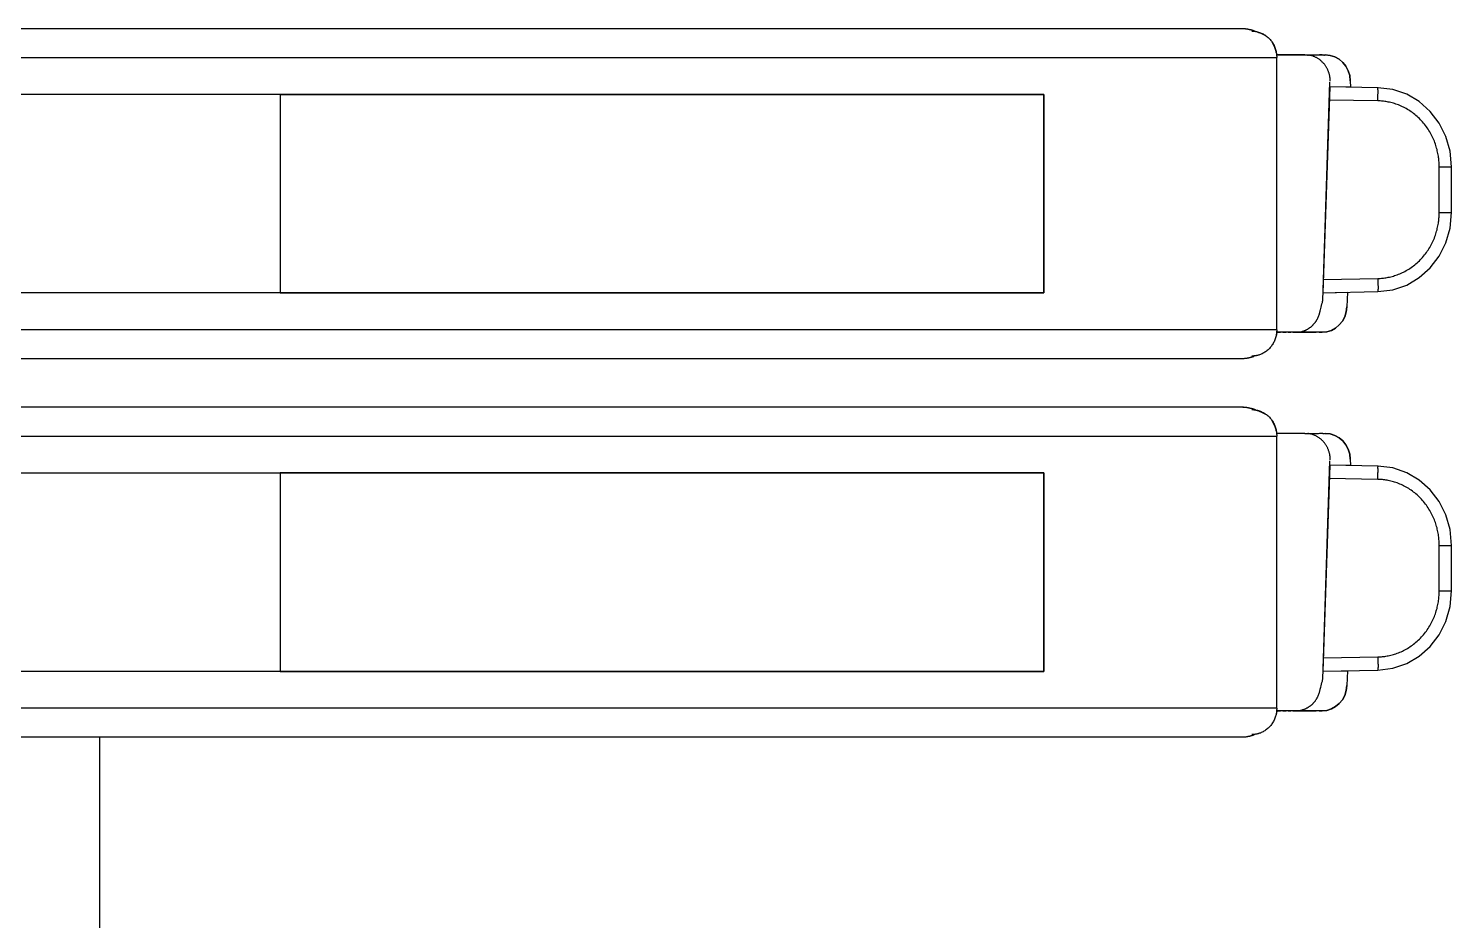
# Model space of a CAD drawing. Header units: metres. Extents: x 0 to 3575, y 0 to 842.
# Drawn here: x 273.27 to 306.3, y 322.29 to 342.99 of the extents above; entities that cross this region are included whole.
import ezdxf

# ---------------------------------------------------------------- set-up
doc = ezdxf.new("R2010")
doc.units = ezdxf.units.M
doc.layers.add('SCHEMATICS', color=7, linetype='Continuous')

msp = doc.modelspace()

# ---------------------------------------------------------------- linework, layer by layer
at = {"layer": 'SCHEMATICS', "color": 7}
for p, q in [((245.115, 342.994), (301.421, 342.994)), ((245.115, 342.994), (301.421, 342.994)), ((301.421, 342.994), (301.422, 342.994)), ((268.459, 342.32), (302.241, 342.32)), ((302.236, 342.386), (303.368, 342.382)), ((302.894, 342.382), (302.236, 342.382)), ((302.241, 336.004), (302.241, 342.32)), ((302.903, 342.382), (303.153, 342.382)), ((303.309, 336.679), (303.474, 341.747)), ((303.47, 341.642), (303.314, 336.863)), ((303.47, 341.642), (303.314, 336.863)), ((304.59, 341.62), (303.47, 341.642)), ((303.95, 341.632), (303.47, 341.642)), ((304.59, 341.62), (303.47, 341.642)), ((303.947, 341.779), (303.95, 341.632)), ((303.947, 341.779), (303.95, 341.632)), ((249.825, 341.466), (279.111, 341.466)), ((279.111, 341.465), (296.837, 341.465)), ((296.837, 341.465), (296.837, 336.859)), ((304.59, 341.314), (303.46, 341.334)), ((306.012, 339.782), (306.298, 339.782)), ((306.012, 338.727), (306.012, 339.782)), ((306.298, 338.727), (306.298, 339.782)), ((306.298, 338.727), (306.298, 339.782)), ((306.012, 338.727), (306.298, 338.727)), ((303.324, 337.17), (304.59, 337.194)), ((279.111, 336.859), (249.825, 336.859)), ((296.837, 336.859), (279.111, 336.859)), ((303.314, 336.863), (304.59, 336.888)), ((303.314, 336.863), (304.59, 336.888)), ((303.314, 336.863), (303.88, 336.873)), ((303.88, 336.873), (303.869, 336.536)), ((303.88, 336.873), (303.869, 336.536)), ((302.241, 336.004), (268.459, 336.004)), ((303.225, 335.943), (302.241, 335.946)), ((302.252, 335.943), (302.331, 335.943)), ((302.382, 335.943), (302.457, 335.943)), ((302.504, 335.943), (302.572, 335.943)), ((302.617, 335.943), (303.144, 335.943)), ((303.292, 335.943), (303.225, 335.943)), ((303.225, 335.943), (303.292, 335.943)), ((301.421, 335.329), (245.115, 335.329)), ((301.421, 335.329), (245.115, 335.329)), ((245.115, 334.212), (301.421, 334.212)), ((245.115, 334.212), (301.421, 334.212)), ((301.421, 334.212), (301.422, 334.212)), ((302.236, 333.603), (303.368, 333.599)), ((268.459, 333.537), (302.241, 333.537)), ((302.894, 333.599), (302.236, 333.599)), ((302.241, 327.22), (302.241, 333.537)), ((302.903, 333.599), (303.153, 333.599)), ((303.309, 327.895), (303.474, 332.963)), ((303.947, 332.996), (303.95, 332.849)), ((303.947, 332.996), (303.95, 332.849)), ((249.825, 332.682), (279.111, 332.682)), ((279.111, 332.681), (296.837, 332.681)), ((296.837, 332.681), (296.837, 328.075)), ((303.47, 332.858), (303.314, 328.08)), ((303.47, 332.858), (303.314, 328.08)), ((304.59, 332.837), (303.47, 332.858)), ((303.95, 332.849), (303.47, 332.858)), ((304.59, 332.837), (303.47, 332.858)), ((304.59, 332.531), (303.46, 332.551)), ((306.012, 330.998), (306.298, 330.998)), ((306.012, 329.943), (306.012, 330.998)), ((306.298, 329.943), (306.298, 330.998)), ((306.298, 329.943), (306.298, 330.998)), ((306.012, 329.943), (306.298, 329.943)), ((303.324, 328.387), (304.59, 328.41)), ((279.111, 328.075), (249.825, 328.075)), ((296.837, 328.075), (279.111, 328.075)), ((303.314, 328.08), (304.59, 328.104)), ((303.314, 328.08), (304.59, 328.104)), ((303.314, 328.08), (303.88, 328.09)), ((303.88, 328.09), (303.869, 327.751)), ((303.88, 328.09), (303.869, 327.751)), ((302.241, 327.22), (268.459, 327.22)), ((303.225, 327.159), (302.241, 327.161)), ((302.252, 327.159), (302.331, 327.159)), ((302.382, 327.159), (302.457, 327.159)), ((302.504, 327.159), (302.572, 327.159)), ((302.617, 327.159), (303.144, 327.159)), ((303.292, 327.159), (303.225, 327.159)), ((303.225, 327.159), (303.292, 327.159)), ((301.421, 326.546), (245.115, 326.546)), ((301.421, 326.546), (245.115, 326.546)), ((274.923, 318.645), (274.923, 326.547))]:
    msp.add_line(p, q, dxfattribs=at)
for points in [[(301.421, 342.994), (301.43, 342.994), (301.438, 342.994), (301.447, 342.994), (301.455, 342.993), (301.463, 342.993), (301.472, 342.992), (301.48, 342.992), (301.488, 342.991)], [(301.422, 342.994), (301.422, 342.994), (301.422, 342.994), (301.422, 342.994), (301.422, 342.994), (301.422, 342.994), (301.422, 342.994), (301.422, 342.994), (301.422, 342.994)], [(301.422, 342.994), (301.468, 342.993), (301.512, 342.99), (301.555, 342.985), (301.597, 342.977), (301.639, 342.967), (301.68, 342.955), (301.722, 342.94), (301.764, 342.923)], [(301.488, 342.991), (301.497, 342.991), (301.505, 342.99), (301.513, 342.989), (301.522, 342.988), (301.53, 342.988), (301.538, 342.987), (301.547, 342.986), (301.555, 342.985)], [(301.555, 342.985), (301.563, 342.984), (301.571, 342.982), (301.58, 342.98), (301.588, 342.978), (301.596, 342.976), (301.604, 342.974), (301.612, 342.972), (301.619, 342.969)], [(301.619, 342.969), (301.628, 342.968), (301.636, 342.966), (301.645, 342.964), (301.653, 342.962), (301.661, 342.959), (301.669, 342.957), (301.676, 342.954), (301.684, 342.952)], [(301.661, 342.934), (301.684, 342.933), (301.706, 342.932), (301.729, 342.929), (301.751, 342.926), (301.773, 342.921), (301.795, 342.916), (301.817, 342.91), (301.839, 342.904)], [(301.684, 342.952), (301.693, 342.949), (301.701, 342.946), (301.71, 342.943), (301.718, 342.94), (301.726, 342.937), (301.734, 342.933), (301.742, 342.93), (301.75, 342.927)], [(301.764, 342.923), (301.789, 342.914), (301.819, 342.903), (301.852, 342.891), (301.886, 342.877), (301.92, 342.862), (301.952, 342.847), (301.981, 342.832), (302.003, 342.818)], [(301.839, 342.904), (301.861, 342.896), (301.882, 342.887), (301.903, 342.878), (301.924, 342.867), (301.944, 342.856), (301.964, 342.844), (301.984, 342.831), (302.003, 342.818)], [(302.003, 342.818), (302.021, 342.803), (302.039, 342.787), (302.056, 342.771), (302.072, 342.754), (302.088, 342.737), (302.103, 342.718), (302.117, 342.7), (302.131, 342.681)], [(302.003, 342.818), (302.021, 342.803), (302.039, 342.787), (302.056, 342.771), (302.072, 342.754), (302.088, 342.737), (302.103, 342.718), (302.117, 342.7), (302.131, 342.681)], [(302.131, 342.681), (302.146, 342.655), (302.162, 342.621), (302.179, 342.581), (302.196, 342.538), (302.211, 342.494), (302.223, 342.452), (302.232, 342.415), (302.236, 342.386)], [(302.131, 342.681), (302.144, 342.661), (302.156, 342.64), (302.168, 342.619), (302.179, 342.598), (302.188, 342.576), (302.197, 342.554), (302.206, 342.531), (302.213, 342.509)], [(302.213, 342.509), (302.22, 342.486), (302.226, 342.463), (302.23, 342.439), (302.234, 342.416), (302.237, 342.392), (302.239, 342.368), (302.241, 342.344), (302.241, 342.32)], [(302.894, 342.382), (302.904, 342.382), (302.915, 342.381), (302.925, 342.381), (302.936, 342.38), (302.946, 342.379), (302.957, 342.378), (302.967, 342.377), (302.978, 342.375)], [(303.016, 342.37), (303.009, 342.371), (303.002, 342.373), (302.994, 342.374), (302.987, 342.375), (302.98, 342.376), (302.973, 342.377), (302.967, 342.378), (302.96, 342.379)], [(303.123, 342.336), (303.11, 342.341), (303.097, 342.346), (303.083, 342.351), (303.07, 342.356), (303.056, 342.36), (303.043, 342.364), (303.029, 342.367), (303.016, 342.37)], [(303.223, 342.281), (303.21, 342.289), (303.198, 342.296), (303.186, 342.303), (303.173, 342.31), (303.161, 342.317), (303.148, 342.323), (303.136, 342.33), (303.123, 342.336)], [(303.153, 342.382), (303.16, 342.382), (303.167, 342.382), (303.174, 342.381), (303.181, 342.381), (303.188, 342.381), (303.195, 342.38), (303.203, 342.379), (303.21, 342.379)], [(303.31, 342.206), (303.299, 342.216), (303.289, 342.226), (303.278, 342.236), (303.267, 342.246), (303.256, 342.255), (303.245, 342.264), (303.234, 342.272), (303.223, 342.281)], [(303.292, 342.379), (303.284, 342.379), (303.277, 342.38), (303.27, 342.381), (303.263, 342.381), (303.256, 342.381), (303.249, 342.382), (303.242, 342.382), (303.235, 342.382)], [(303.348, 342.37), (303.34, 342.371), (303.333, 342.373), (303.326, 342.374), (303.319, 342.375), (303.312, 342.376), (303.305, 342.377), (303.298, 342.378), (303.292, 342.379)], [(303.381, 342.115), (303.373, 342.127), (303.364, 342.139), (303.356, 342.151), (303.347, 342.163), (303.338, 342.174), (303.329, 342.185), (303.32, 342.196), (303.31, 342.206)], [(303.368, 342.382), (303.484, 342.37), (303.591, 342.335), (303.689, 342.28), (303.774, 342.206), (303.845, 342.117), (303.899, 342.015), (303.934, 341.901), (303.947, 341.779)], [(303.947, 341.779), (303.934, 341.901), (303.899, 342.015), (303.845, 342.117), (303.774, 342.206), (303.689, 342.28), (303.591, 342.335), (303.484, 342.37), (303.368, 342.382)], [(303.436, 342.011), (303.43, 342.024), (303.424, 342.038), (303.417, 342.051), (303.41, 342.064), (303.403, 342.077), (303.396, 342.089), (303.388, 342.102), (303.381, 342.115)], [(303.47, 341.897), (303.466, 341.911), (303.463, 341.926), (303.459, 341.94), (303.455, 341.954), (303.45, 341.969), (303.446, 341.983), (303.441, 341.997), (303.436, 342.011)], [(303.479, 341.835), (303.479, 341.843), (303.478, 341.851), (303.477, 341.858), (303.476, 341.866), (303.474, 341.874), (303.473, 341.881), (303.471, 341.889), (303.47, 341.897)], [(303.484, 341.768), (303.483, 341.776), (303.483, 341.785), (303.483, 341.793), (303.482, 341.801), (303.482, 341.81), (303.481, 341.818), (303.48, 341.826), (303.479, 341.835)], [(304.592, 341.562), (304.591, 341.567), (304.59, 341.572), (304.589, 341.577), (304.589, 341.581), (304.589, 341.586), (304.589, 341.592), (304.589, 341.598), (304.591, 341.605)], [(306.298, 339.782), (306.264, 340.148), (306.165, 340.49), (306.008, 340.8), (305.799, 341.071), (305.547, 341.296), (305.257, 341.467), (304.935, 341.578), (304.59, 341.62)], [(306.298, 339.782), (306.264, 340.148), (306.165, 340.49), (306.008, 340.8), (305.799, 341.071), (305.547, 341.296), (305.257, 341.467), (304.935, 341.578), (304.59, 341.62)], [(304.591, 341.605), (304.591, 341.608), (304.592, 341.611), (304.592, 341.613), (304.592, 341.616), (304.592, 341.618), (304.592, 341.619), (304.591, 341.62), (304.59, 341.62)], [(304.592, 341.494), (304.592, 341.503), (304.593, 341.512), (304.593, 341.521), (304.593, 341.53), (304.593, 341.538), (304.593, 341.546), (304.593, 341.555), (304.592, 341.562)], [(279.111, 336.859), (296.837, 336.859), (296.837, 341.465), (279.111, 341.465), (279.111, 336.859)], [(304.59, 341.314), (304.59, 341.326), (304.59, 341.338), (304.59, 341.35), (304.59, 341.362), (304.591, 341.374), (304.591, 341.386), (304.591, 341.398), (304.591, 341.41)], [(304.801, 341.293), (304.775, 341.298), (304.748, 341.302), (304.722, 341.305), (304.695, 341.308), (304.669, 341.311), (304.643, 341.312), (304.616, 341.314), (304.59, 341.314)], [(304.591, 341.41), (304.591, 341.42), (304.591, 341.431), (304.591, 341.441), (304.591, 341.451), (304.591, 341.462), (304.591, 341.473), (304.592, 341.483), (304.592, 341.494)], [(305.036, 341.23), (305.007, 341.241), (304.978, 341.25), (304.949, 341.259), (304.92, 341.267), (304.89, 341.275), (304.861, 341.282), (304.831, 341.288), (304.801, 341.293)], [(305.275, 341.117), (305.246, 341.134), (305.217, 341.15), (305.187, 341.165), (305.157, 341.179), (305.127, 341.193), (305.097, 341.207), (305.066, 341.219), (305.036, 341.23)], [(305.5, 340.952), (305.473, 340.975), (305.446, 340.998), (305.419, 341.019), (305.391, 341.041), (305.362, 341.061), (305.333, 341.081), (305.304, 341.099), (305.275, 341.117)], [(305.692, 340.743), (305.671, 340.771), (305.648, 340.798), (305.625, 340.825), (305.601, 340.852), (305.576, 340.878), (305.551, 340.903), (305.526, 340.928), (305.5, 340.952)], [(305.843, 340.502), (305.827, 340.533), (305.81, 340.564), (305.792, 340.595), (305.774, 340.625), (305.755, 340.655), (305.735, 340.685), (305.714, 340.714), (305.692, 340.743)], [(305.943, 340.248), (305.934, 340.281), (305.923, 340.313), (305.912, 340.345), (305.899, 340.377), (305.886, 340.409), (305.873, 340.44), (305.858, 340.471), (305.843, 340.502)], [(305.997, 340.002), (305.993, 340.033), (305.987, 340.064), (305.982, 340.095), (305.975, 340.126), (305.968, 340.157), (305.961, 340.187), (305.952, 340.218), (305.943, 340.248)], [(306.012, 339.782), (306.012, 339.81), (306.011, 339.837), (306.01, 339.865), (306.009, 339.892), (306.006, 339.92), (306.004, 339.947), (306.001, 339.975), (305.997, 340.002)], [(304.59, 336.888), (304.935, 336.931), (305.257, 337.041), (305.547, 337.213), (305.799, 337.438), (306.008, 337.709), (306.165, 338.019), (306.264, 338.36), (306.298, 338.727)], [(304.59, 336.888), (304.935, 336.931), (305.257, 337.041), (305.547, 337.213), (305.799, 337.438), (306.008, 337.709), (306.165, 338.019), (306.264, 338.36), (306.298, 338.727)], [(305.997, 338.507), (306.001, 338.534), (306.004, 338.561), (306.006, 338.589), (306.009, 338.616), (306.01, 338.644), (306.011, 338.672), (306.012, 338.699), (306.012, 338.727)], [(305.843, 338.007), (305.858, 338.037), (305.873, 338.068), (305.886, 338.099), (305.899, 338.131), (305.912, 338.163), (305.923, 338.195), (305.934, 338.228), (305.943, 338.261)], [(305.943, 338.261), (305.952, 338.291), (305.961, 338.321), (305.968, 338.352), (305.975, 338.382), (305.982, 338.413), (305.987, 338.444), (305.993, 338.475), (305.997, 338.507)], [(305.692, 337.766), (305.714, 337.794), (305.735, 337.823), (305.755, 337.852), (305.774, 337.882), (305.792, 337.913), (305.81, 337.944), (305.827, 337.975), (305.843, 338.007)], [(305.5, 337.556), (305.526, 337.58), (305.551, 337.605), (305.576, 337.63), (305.601, 337.656), (305.625, 337.683), (305.648, 337.71), (305.671, 337.738), (305.692, 337.766)], [(304.801, 337.214), (304.831, 337.22), (304.861, 337.226), (304.89, 337.233), (304.92, 337.241), (304.949, 337.249), (304.978, 337.258), (305.007, 337.267), (305.036, 337.277)], [(305.036, 337.277), (305.066, 337.289), (305.097, 337.302), (305.127, 337.315), (305.157, 337.329), (305.187, 337.343), (305.217, 337.358), (305.246, 337.374), (305.275, 337.391)], [(305.275, 337.391), (305.304, 337.409), (305.333, 337.428), (305.362, 337.448), (305.391, 337.468), (305.419, 337.489), (305.446, 337.511), (305.473, 337.533), (305.5, 337.556)], [(304.592, 336.945), (304.591, 336.941), (304.59, 336.936), (304.589, 336.932), (304.589, 336.927), (304.589, 336.922), (304.589, 336.916), (304.589, 336.909), (304.591, 336.902)], [(304.59, 337.194), (304.616, 337.195), (304.643, 337.196), (304.669, 337.198), (304.695, 337.201), (304.722, 337.203), (304.748, 337.207), (304.775, 337.21), (304.801, 337.214)], [(304.59, 337.194), (304.59, 337.182), (304.59, 337.17), (304.59, 337.158), (304.59, 337.146), (304.591, 337.135), (304.591, 337.123), (304.591, 337.111), (304.591, 337.099)], [(304.591, 337.099), (304.591, 337.088), (304.591, 337.078), (304.591, 337.067), (304.591, 337.056), (304.591, 337.046), (304.591, 337.035), (304.592, 337.024), (304.592, 337.013)], [(304.592, 337.013), (304.592, 337.005), (304.593, 336.996), (304.593, 336.987), (304.593, 336.978), (304.593, 336.97), (304.593, 336.961), (304.593, 336.953), (304.592, 336.945)], [(303.251, 336.45), (303.254, 336.467), (303.262, 336.494), (303.271, 336.527), (303.281, 336.564), (303.291, 336.601), (303.3, 336.635), (303.306, 336.662), (303.309, 336.679)], [(304.591, 336.902), (304.591, 336.9), (304.592, 336.898), (304.592, 336.895), (304.592, 336.893), (304.592, 336.891), (304.592, 336.89), (304.591, 336.889), (304.59, 336.888)], [(303.162, 336.213), (303.167, 336.222), (303.172, 336.231), (303.177, 336.24), (303.182, 336.249), (303.187, 336.258), (303.192, 336.268), (303.196, 336.278), (303.201, 336.288)], [(303.201, 336.288), (303.205, 336.297), (303.209, 336.307), (303.214, 336.317), (303.218, 336.327), (303.221, 336.337), (303.225, 336.347), (303.228, 336.357), (303.231, 336.368)], [(303.231, 336.368), (303.234, 336.378), (303.237, 336.388), (303.24, 336.398), (303.242, 336.408), (303.244, 336.418), (303.247, 336.429), (303.249, 336.439), (303.251, 336.45)], [(303.869, 336.536), (303.854, 336.415), (303.818, 336.303), (303.764, 336.202), (303.693, 336.115), (303.608, 336.043), (303.511, 335.989), (303.405, 335.955), (303.292, 335.943)], [(303.292, 335.943), (303.405, 335.955), (303.511, 335.989), (303.608, 336.043), (303.693, 336.115), (303.764, 336.202), (303.818, 336.303), (303.854, 336.415), (303.869, 336.536)], [(302.241, 336.004), (302.241, 335.98), (302.239, 335.956), (302.237, 335.932), (302.234, 335.908), (302.23, 335.884), (302.225, 335.861), (302.219, 335.838), (302.213, 335.816)], [(302.241, 335.946), (302.241, 335.924), (302.239, 335.907), (302.237, 335.892), (302.234, 335.879), (302.23, 335.866), (302.225, 335.852), (302.219, 335.836), (302.213, 335.816)], [(302.681, 335.943), (302.691, 335.943), (302.701, 335.943), (302.711, 335.944), (302.721, 335.944), (302.731, 335.945), (302.741, 335.946), (302.751, 335.947), (302.761, 335.948)], [(302.761, 335.948), (302.771, 335.95), (302.781, 335.951), (302.791, 335.954), (302.801, 335.956), (302.811, 335.958), (302.821, 335.961), (302.831, 335.964), (302.841, 335.967)], [(302.841, 335.967), (302.85, 335.97), (302.86, 335.973), (302.869, 335.976), (302.879, 335.98), (302.888, 335.984), (302.897, 335.988), (302.907, 335.992), (302.916, 335.996)], [(302.916, 335.996), (302.925, 336), (302.934, 336.004), (302.943, 336.009), (302.953, 336.014), (302.962, 336.019), (302.971, 336.024), (302.979, 336.03), (302.988, 336.036)], [(302.988, 336.036), (302.996, 336.042), (303.004, 336.047), (303.012, 336.053), (303.021, 336.06), (303.029, 336.066), (303.037, 336.073), (303.045, 336.079), (303.053, 336.086)], [(303.053, 336.086), (303.06, 336.093), (303.068, 336.1), (303.075, 336.108), (303.083, 336.115), (303.09, 336.122), (303.098, 336.13), (303.105, 336.137), (303.112, 336.145)], [(303.092, 335.943), (303.095, 335.943), (303.099, 335.943), (303.103, 335.943), (303.107, 335.943), (303.11, 335.944), (303.114, 335.944), (303.117, 335.944), (303.121, 335.944)], [(303.112, 336.145), (303.118, 336.153), (303.125, 336.161), (303.131, 336.17), (303.137, 336.178), (303.144, 336.187), (303.15, 336.196), (303.156, 336.204), (303.162, 336.213)], [(303.121, 335.944), (303.125, 335.944), (303.129, 335.944), (303.133, 335.944), (303.137, 335.944), (303.141, 335.945), (303.145, 335.945), (303.149, 335.945), (303.153, 335.946)], [(302.131, 335.644), (302.117, 335.625), (302.103, 335.606), (302.088, 335.588), (302.072, 335.57), (302.056, 335.554), (302.039, 335.538), (302.021, 335.522), (302.003, 335.508)], [(302.131, 335.644), (302.117, 335.625), (302.103, 335.606), (302.088, 335.588), (302.072, 335.57), (302.056, 335.554), (302.039, 335.538), (302.021, 335.522), (302.003, 335.508)], [(302.213, 335.816), (302.206, 335.793), (302.197, 335.77), (302.188, 335.748), (302.179, 335.726), (302.168, 335.705), (302.156, 335.684), (302.144, 335.664), (302.131, 335.644)], [(302.213, 335.816), (302.206, 335.793), (302.197, 335.77), (302.188, 335.748), (302.179, 335.726), (302.168, 335.705), (302.156, 335.684), (302.144, 335.664), (302.131, 335.644)], [(301.54, 335.338), (301.525, 335.336), (301.511, 335.334), (301.496, 335.333), (301.481, 335.331), (301.466, 335.33), (301.451, 335.33), (301.436, 335.329), (301.421, 335.329)], [(301.431, 335.329), (301.43, 335.329), (301.429, 335.329), (301.428, 335.329), (301.426, 335.329), (301.425, 335.329), (301.424, 335.329), (301.423, 335.329), (301.421, 335.329)], [(301.717, 335.394), (301.682, 335.378), (301.648, 335.365), (301.613, 335.354), (301.578, 335.345), (301.543, 335.338), (301.507, 335.333), (301.47, 335.33), (301.431, 335.329)], [(301.599, 335.349), (301.592, 335.348), (301.585, 335.346), (301.577, 335.345), (301.57, 335.343), (301.563, 335.342), (301.555, 335.341), (301.548, 335.339), (301.54, 335.338)], [(301.656, 335.364), (301.649, 335.362), (301.642, 335.36), (301.634, 335.358), (301.627, 335.356), (301.62, 335.354), (301.613, 335.352), (301.606, 335.35), (301.599, 335.349)], [(301.713, 335.383), (301.706, 335.38), (301.699, 335.378), (301.692, 335.375), (301.684, 335.373), (301.677, 335.371), (301.67, 335.369), (301.663, 335.366), (301.656, 335.364)], [(301.839, 335.42), (301.817, 335.413), (301.795, 335.408), (301.773, 335.403), (301.751, 335.399), (301.729, 335.395), (301.706, 335.393), (301.684, 335.392), (301.661, 335.391)], [(301.839, 335.42), (301.825, 335.415), (301.81, 335.411), (301.794, 335.408), (301.779, 335.404), (301.764, 335.401), (301.748, 335.398), (301.733, 335.396), (301.717, 335.394)], [(302.003, 335.508), (301.984, 335.494), (301.964, 335.481), (301.944, 335.469), (301.924, 335.457), (301.903, 335.447), (301.882, 335.437), (301.861, 335.428), (301.839, 335.42)], [(302.003, 335.508), (301.984, 335.494), (301.964, 335.481), (301.944, 335.469), (301.924, 335.457), (301.903, 335.447), (301.882, 335.437), (301.861, 335.428), (301.839, 335.42)], [(301.421, 334.212), (301.43, 334.212), (301.438, 334.211), (301.447, 334.211), (301.455, 334.21), (301.463, 334.21), (301.472, 334.209), (301.48, 334.208), (301.488, 334.208)], [(301.422, 334.212), (301.422, 334.212), (301.422, 334.212), (301.422, 334.212), (301.422, 334.212), (301.422, 334.212), (301.422, 334.212), (301.422, 334.212), (301.422, 334.212)], [(301.422, 334.212), (301.468, 334.211), (301.512, 334.207), (301.555, 334.202), (301.597, 334.194), (301.639, 334.184), (301.68, 334.172), (301.722, 334.157), (301.764, 334.14)], [(301.488, 334.208), (301.497, 334.207), (301.505, 334.206), (301.513, 334.206), (301.522, 334.205), (301.53, 334.204), (301.538, 334.203), (301.547, 334.202), (301.555, 334.201)], [(301.555, 334.201), (301.563, 334.199), (301.571, 334.198), (301.58, 334.196), (301.588, 334.194), (301.596, 334.193), (301.604, 334.191), (301.612, 334.189), (301.619, 334.187)], [(301.619, 334.187), (301.628, 334.185), (301.636, 334.183), (301.645, 334.18), (301.653, 334.178), (301.661, 334.176), (301.669, 334.173), (301.676, 334.171), (301.684, 334.169)], [(301.661, 334.15), (301.684, 334.149), (301.706, 334.148), (301.729, 334.146), (301.751, 334.142), (301.773, 334.138), (301.795, 334.133), (301.817, 334.127), (301.839, 334.121)], [(301.684, 334.169), (301.693, 334.165), (301.701, 334.162), (301.71, 334.159), (301.718, 334.156), (301.726, 334.153), (301.734, 334.149), (301.742, 334.146), (301.75, 334.143)], [(301.764, 334.14), (301.789, 334.131), (301.819, 334.12), (301.852, 334.107), (301.886, 334.093), (301.92, 334.078), (301.952, 334.063), (301.981, 334.047), (302.003, 334.033)], [(301.839, 334.121), (301.861, 334.113), (301.882, 334.104), (301.903, 334.094), (301.924, 334.084), (301.944, 334.072), (301.964, 334.06), (301.984, 334.047), (302.003, 334.033)], [(302.003, 334.033), (302.021, 334.018), (302.039, 334.003), (302.056, 333.987), (302.072, 333.971), (302.088, 333.953), (302.103, 333.935), (302.117, 333.917), (302.131, 333.898)], [(302.003, 334.033), (302.021, 334.018), (302.039, 334.003), (302.056, 333.987), (302.072, 333.971), (302.088, 333.953), (302.103, 333.935), (302.117, 333.917), (302.131, 333.898)], [(302.131, 333.898), (302.146, 333.873), (302.162, 333.838), (302.179, 333.798), (302.196, 333.755), (302.211, 333.71), (302.223, 333.669), (302.232, 333.632), (302.236, 333.603)], [(302.131, 333.898), (302.144, 333.878), (302.156, 333.857), (302.168, 333.836), (302.179, 333.815), (302.188, 333.793), (302.197, 333.771), (302.206, 333.749), (302.213, 333.726)], [(302.213, 333.726), (302.22, 333.703), (302.226, 333.679), (302.23, 333.656), (302.234, 333.632), (302.237, 333.608), (302.239, 333.584), (302.241, 333.561), (302.241, 333.537)], [(302.894, 333.599), (302.904, 333.599), (302.915, 333.599), (302.925, 333.598), (302.936, 333.597), (302.946, 333.596), (302.957, 333.595), (302.967, 333.593), (302.978, 333.591)], [(303.016, 333.586), (303.009, 333.587), (303.002, 333.589), (302.994, 333.59), (302.987, 333.591), (302.98, 333.592), (302.973, 333.593), (302.967, 333.594), (302.96, 333.595)], [(303.123, 333.552), (303.11, 333.558), (303.097, 333.563), (303.083, 333.568), (303.07, 333.573), (303.056, 333.577), (303.043, 333.58), (303.029, 333.583), (303.016, 333.586)], [(303.223, 333.497), (303.21, 333.505), (303.198, 333.513), (303.186, 333.52), (303.173, 333.527), (303.161, 333.534), (303.148, 333.54), (303.136, 333.546), (303.123, 333.552)], [(303.153, 333.599), (303.16, 333.599), (303.167, 333.599), (303.174, 333.598), (303.181, 333.598), (303.188, 333.597), (303.195, 333.596), (303.203, 333.596), (303.21, 333.595)], [(303.31, 333.422), (303.299, 333.433), (303.289, 333.443), (303.278, 333.453), (303.267, 333.462), (303.256, 333.471), (303.245, 333.48), (303.234, 333.489), (303.223, 333.497)], [(303.292, 333.595), (303.284, 333.596), (303.277, 333.596), (303.27, 333.597), (303.263, 333.598), (303.256, 333.598), (303.249, 333.599), (303.242, 333.599), (303.235, 333.599)], [(303.348, 333.586), (303.34, 333.587), (303.333, 333.589), (303.326, 333.59), (303.319, 333.591), (303.312, 333.592), (303.305, 333.593), (303.298, 333.594), (303.292, 333.595)], [(303.381, 333.331), (303.373, 333.343), (303.364, 333.355), (303.356, 333.367), (303.347, 333.379), (303.338, 333.39), (303.329, 333.401), (303.32, 333.412), (303.31, 333.422)], [(303.368, 333.599), (303.484, 333.587), (303.591, 333.552), (303.689, 333.496), (303.774, 333.423), (303.845, 333.334), (303.899, 333.231), (303.934, 333.118), (303.947, 332.996)], [(303.947, 332.996), (303.934, 333.118), (303.899, 333.231), (303.845, 333.334), (303.774, 333.423), (303.689, 333.496), (303.591, 333.552), (303.484, 333.587), (303.368, 333.599)], [(303.436, 333.227), (303.43, 333.241), (303.424, 333.254), (303.417, 333.267), (303.41, 333.28), (303.403, 333.293), (303.396, 333.306), (303.388, 333.319), (303.381, 333.331)], [(303.47, 333.113), (303.466, 333.128), (303.463, 333.142), (303.459, 333.157), (303.455, 333.171), (303.45, 333.186), (303.446, 333.2), (303.441, 333.214), (303.436, 333.227)], [(303.479, 333.052), (303.479, 333.06), (303.478, 333.067), (303.477, 333.075), (303.476, 333.083), (303.474, 333.09), (303.473, 333.098), (303.471, 333.106), (303.47, 333.113)], [(303.484, 332.984), (303.483, 332.993), (303.483, 333.001), (303.483, 333.01), (303.482, 333.018), (303.482, 333.027), (303.481, 333.035), (303.48, 333.044), (303.479, 333.052)], [(279.111, 328.075), (296.837, 328.075), (296.837, 332.682), (279.111, 332.682), (279.111, 328.075)], [(304.592, 332.779), (304.591, 332.784), (304.59, 332.788), (304.589, 332.793), (304.589, 332.798), (304.589, 332.803), (304.589, 332.809), (304.589, 332.815), (304.591, 332.822)], [(306.298, 330.998), (306.264, 331.364), (306.165, 331.706), (306.008, 332.016), (305.799, 332.287), (305.547, 332.512), (305.257, 332.684), (304.935, 332.795), (304.59, 332.837)], [(306.298, 330.998), (306.264, 331.364), (306.165, 331.706), (306.008, 332.016), (305.799, 332.287), (305.547, 332.512), (305.257, 332.684), (304.935, 332.795), (304.59, 332.837)], [(304.591, 332.822), (304.591, 332.825), (304.592, 332.827), (304.592, 332.83), (304.592, 332.832), (304.592, 332.834), (304.592, 332.836), (304.591, 332.837), (304.59, 332.837)], [(304.59, 332.531), (304.59, 332.543), (304.59, 332.555), (304.59, 332.567), (304.59, 332.579), (304.591, 332.591), (304.591, 332.602), (304.591, 332.614), (304.591, 332.626)], [(304.591, 332.626), (304.591, 332.637), (304.591, 332.647), (304.591, 332.658), (304.591, 332.668), (304.591, 332.678), (304.591, 332.689), (304.592, 332.7), (304.592, 332.71)], [(304.592, 332.71), (304.592, 332.719), (304.593, 332.729), (304.593, 332.738), (304.593, 332.746), (304.593, 332.755), (304.593, 332.764), (304.593, 332.772), (304.592, 332.779)], [(304.801, 332.51), (304.775, 332.514), (304.748, 332.519), (304.722, 332.522), (304.695, 332.525), (304.669, 332.527), (304.643, 332.529), (304.616, 332.531), (304.59, 332.531)], [(305.036, 332.448), (305.007, 332.458), (304.978, 332.467), (304.949, 332.476), (304.92, 332.484), (304.89, 332.492), (304.861, 332.498), (304.831, 332.504), (304.801, 332.51)], [(305.275, 332.334), (305.246, 332.35), (305.217, 332.366), (305.187, 332.381), (305.157, 332.396), (305.127, 332.41), (305.097, 332.423), (305.066, 332.436), (305.036, 332.448)], [(305.5, 332.17), (305.473, 332.192), (305.446, 332.215), (305.419, 332.236), (305.391, 332.257), (305.362, 332.278), (305.333, 332.297), (305.304, 332.316), (305.275, 332.334)], [(305.692, 331.959), (305.671, 331.987), (305.648, 332.015), (305.625, 332.042), (305.601, 332.069), (305.576, 332.095), (305.551, 332.121), (305.526, 332.145), (305.5, 332.17)], [(305.843, 331.718), (305.827, 331.75), (305.81, 331.781), (305.792, 331.811), (305.774, 331.842), (305.755, 331.872), (305.735, 331.901), (305.714, 331.93), (305.692, 331.959)], [(305.943, 331.465), (305.934, 331.498), (305.923, 331.53), (305.912, 331.562), (305.899, 331.594), (305.886, 331.625), (305.873, 331.656), (305.858, 331.687), (305.843, 331.718)], [(305.997, 331.219), (305.993, 331.25), (305.987, 331.281), (305.982, 331.312), (305.975, 331.343), (305.968, 331.373), (305.961, 331.404), (305.952, 331.435), (305.943, 331.465)], [(306.012, 330.998), (306.012, 331.025), (306.011, 331.053), (306.01, 331.081), (306.009, 331.108), (306.006, 331.136), (306.004, 331.164), (306.001, 331.192), (305.997, 331.219)], [(304.59, 328.104), (304.935, 328.147), (305.257, 328.258), (305.547, 328.429), (305.799, 328.654), (306.008, 328.925), (306.165, 329.235), (306.264, 329.577), (306.298, 329.943)], [(304.59, 328.104), (304.935, 328.147), (305.257, 328.258), (305.547, 328.429), (305.799, 328.654), (306.008, 328.925), (306.165, 329.235), (306.264, 329.577), (306.298, 329.943)], [(305.943, 329.477), (305.952, 329.507), (305.961, 329.537), (305.968, 329.568), (305.975, 329.599), (305.982, 329.63), (305.987, 329.661), (305.993, 329.692), (305.997, 329.723)], [(305.997, 329.723), (306.001, 329.75), (306.004, 329.778), (306.006, 329.805), (306.009, 329.833), (306.01, 329.86), (306.011, 329.888), (306.012, 329.915), (306.012, 329.943)], [(305.843, 329.223), (305.858, 329.254), (305.873, 329.285), (305.886, 329.316), (305.899, 329.348), (305.912, 329.38), (305.923, 329.412), (305.934, 329.444), (305.943, 329.477)], [(305.5, 328.773), (305.526, 328.797), (305.551, 328.821), (305.576, 328.847), (305.601, 328.873), (305.625, 328.899), (305.648, 328.926), (305.671, 328.954), (305.692, 328.982)], [(305.692, 328.982), (305.714, 329.011), (305.735, 329.04), (305.755, 329.069), (305.774, 329.099), (305.792, 329.13), (305.81, 329.16), (305.827, 329.191), (305.843, 329.223)], [(305.275, 328.607), (305.304, 328.626), (305.333, 328.644), (305.362, 328.664), (305.391, 328.684), (305.419, 328.705), (305.446, 328.727), (305.473, 328.75), (305.5, 328.773)], [(304.59, 328.41), (304.616, 328.411), (304.643, 328.412), (304.669, 328.414), (304.695, 328.417), (304.722, 328.42), (304.748, 328.423), (304.775, 328.427), (304.801, 328.432)], [(304.59, 328.41), (304.59, 328.398), (304.59, 328.387), (304.59, 328.375), (304.59, 328.363), (304.591, 328.351), (304.591, 328.339), (304.591, 328.328), (304.591, 328.316)], [(304.591, 328.316), (304.591, 328.306), (304.591, 328.295), (304.591, 328.284), (304.591, 328.274), (304.591, 328.263), (304.591, 328.252), (304.592, 328.241), (304.592, 328.231)], [(304.801, 328.432), (304.831, 328.437), (304.861, 328.443), (304.89, 328.45), (304.92, 328.458), (304.949, 328.466), (304.978, 328.475), (305.007, 328.484), (305.036, 328.494)], [(305.036, 328.494), (305.066, 328.506), (305.097, 328.518), (305.127, 328.531), (305.157, 328.545), (305.187, 328.56), (305.217, 328.575), (305.246, 328.591), (305.275, 328.607)], [(304.592, 328.162), (304.591, 328.158), (304.59, 328.153), (304.589, 328.149), (304.589, 328.144), (304.589, 328.138), (304.589, 328.133), (304.589, 328.126), (304.591, 328.119)], [(304.591, 328.119), (304.591, 328.117), (304.592, 328.114), (304.592, 328.111), (304.592, 328.109), (304.592, 328.107), (304.592, 328.106), (304.591, 328.105), (304.59, 328.104)], [(304.592, 328.231), (304.592, 328.222), (304.593, 328.213), (304.593, 328.204), (304.593, 328.195), (304.593, 328.186), (304.593, 328.178), (304.593, 328.17), (304.592, 328.162)], [(303.231, 327.583), (303.234, 327.593), (303.237, 327.603), (303.24, 327.614), (303.242, 327.624), (303.244, 327.635), (303.247, 327.645), (303.249, 327.656), (303.251, 327.666)], [(303.251, 327.666), (303.254, 327.683), (303.262, 327.71), (303.271, 327.743), (303.281, 327.78), (303.291, 327.817), (303.3, 327.851), (303.306, 327.878), (303.309, 327.895)], [(303.869, 327.751), (303.854, 327.631), (303.818, 327.519), (303.764, 327.418), (303.693, 327.331), (303.608, 327.259), (303.511, 327.205), (303.405, 327.171), (303.292, 327.159)], [(303.292, 327.159), (303.405, 327.171), (303.511, 327.205), (303.608, 327.259), (303.693, 327.331), (303.764, 327.418), (303.818, 327.519), (303.854, 327.631), (303.869, 327.751)], [(303.053, 327.302), (303.06, 327.309), (303.068, 327.316), (303.075, 327.324), (303.083, 327.331), (303.09, 327.339), (303.098, 327.346), (303.105, 327.354), (303.112, 327.362)], [(303.112, 327.362), (303.118, 327.37), (303.125, 327.378), (303.131, 327.386), (303.137, 327.395), (303.144, 327.403), (303.15, 327.412), (303.156, 327.421), (303.162, 327.43)], [(303.162, 327.43), (303.167, 327.439), (303.172, 327.448), (303.177, 327.457), (303.182, 327.466), (303.187, 327.475), (303.192, 327.484), (303.196, 327.494), (303.201, 327.504)], [(303.201, 327.504), (303.205, 327.514), (303.209, 327.524), (303.214, 327.533), (303.218, 327.543), (303.221, 327.553), (303.225, 327.563), (303.228, 327.573), (303.231, 327.583)], [(302.213, 327.032), (302.206, 327.009), (302.197, 326.986), (302.188, 326.964), (302.179, 326.943), (302.168, 326.921), (302.156, 326.901), (302.144, 326.88), (302.131, 326.86)], [(302.213, 327.032), (302.206, 327.009), (302.197, 326.986), (302.188, 326.964), (302.179, 326.943), (302.168, 326.921), (302.156, 326.901), (302.144, 326.88), (302.131, 326.86)], [(302.241, 327.22), (302.241, 327.196), (302.239, 327.172), (302.237, 327.149), (302.234, 327.125), (302.23, 327.101), (302.225, 327.078), (302.219, 327.055), (302.213, 327.032)], [(302.241, 327.161), (302.241, 327.14), (302.239, 327.123), (302.237, 327.109), (302.234, 327.096), (302.23, 327.083), (302.225, 327.069), (302.219, 327.052), (302.213, 327.032)], [(302.681, 327.159), (302.691, 327.159), (302.701, 327.159), (302.711, 327.16), (302.721, 327.16), (302.731, 327.161), (302.741, 327.162), (302.751, 327.163), (302.761, 327.165)], [(302.761, 327.165), (302.771, 327.166), (302.781, 327.168), (302.791, 327.17), (302.801, 327.173), (302.811, 327.175), (302.821, 327.178), (302.831, 327.181), (302.841, 327.184)], [(302.841, 327.184), (302.85, 327.187), (302.86, 327.19), (302.869, 327.193), (302.879, 327.196), (302.888, 327.2), (302.897, 327.204), (302.907, 327.208), (302.916, 327.212)], [(302.916, 327.212), (302.925, 327.216), (302.934, 327.221), (302.943, 327.226), (302.953, 327.231), (302.962, 327.236), (302.971, 327.241), (302.979, 327.247), (302.988, 327.252)], [(302.988, 327.252), (302.996, 327.258), (303.004, 327.264), (303.012, 327.27), (303.021, 327.276), (303.029, 327.282), (303.037, 327.289), (303.045, 327.295), (303.053, 327.302)], [(303.092, 327.159), (303.095, 327.159), (303.099, 327.159), (303.103, 327.159), (303.107, 327.159), (303.11, 327.16), (303.114, 327.16), (303.117, 327.16), (303.121, 327.161)], [(303.121, 327.161), (303.125, 327.161), (303.129, 327.161), (303.133, 327.161), (303.137, 327.161), (303.141, 327.161), (303.145, 327.162), (303.149, 327.162), (303.153, 327.163)], [(302.003, 326.725), (301.984, 326.711), (301.964, 326.698), (301.944, 326.686), (301.924, 326.674), (301.903, 326.664), (301.882, 326.654), (301.861, 326.645), (301.839, 326.638)], [(302.003, 326.725), (301.984, 326.711), (301.964, 326.698), (301.944, 326.686), (301.924, 326.674), (301.903, 326.664), (301.882, 326.654), (301.861, 326.645), (301.839, 326.638)], [(302.131, 326.86), (302.117, 326.841), (302.103, 326.822), (302.088, 326.804), (302.072, 326.787), (302.056, 326.771), (302.039, 326.755), (302.021, 326.74), (302.003, 326.725)], [(302.131, 326.86), (302.117, 326.841), (302.103, 326.822), (302.088, 326.804), (302.072, 326.787), (302.056, 326.771), (302.039, 326.755), (302.021, 326.74), (302.003, 326.725)], [(301.54, 326.554), (301.525, 326.552), (301.511, 326.551), (301.496, 326.549), (301.481, 326.548), (301.466, 326.547), (301.451, 326.546), (301.436, 326.546), (301.421, 326.546)], [(301.431, 326.546), (301.43, 326.546), (301.429, 326.546), (301.428, 326.546), (301.426, 326.546), (301.425, 326.546), (301.424, 326.546), (301.423, 326.546), (301.421, 326.546)], [(301.717, 326.61), (301.682, 326.595), (301.648, 326.581), (301.613, 326.57), (301.578, 326.561), (301.543, 326.554), (301.507, 326.55), (301.47, 326.547), (301.431, 326.546)], [(301.599, 326.565), (301.592, 326.564), (301.585, 326.562), (301.577, 326.561), (301.57, 326.56), (301.563, 326.558), (301.555, 326.557), (301.548, 326.556), (301.54, 326.554)], [(301.656, 326.581), (301.649, 326.578), (301.642, 326.576), (301.634, 326.574), (301.627, 326.572), (301.62, 326.57), (301.613, 326.568), (301.606, 326.567), (301.599, 326.565)], [(301.713, 326.599), (301.706, 326.597), (301.699, 326.594), (301.692, 326.592), (301.684, 326.589), (301.677, 326.587), (301.67, 326.585), (301.663, 326.583), (301.656, 326.581)], [(301.839, 326.638), (301.817, 326.631), (301.795, 326.625), (301.773, 326.619), (301.751, 326.615), (301.729, 326.612), (301.706, 326.609), (301.684, 326.608), (301.661, 326.607)], [(301.839, 326.638), (301.825, 326.633), (301.81, 326.628), (301.794, 326.624), (301.779, 326.62), (301.764, 326.617), (301.748, 326.615), (301.733, 326.612), (301.717, 326.61)]]:
    msp.add_lwpolyline(points, dxfattribs=at)

doc.saveas('drawing.dxf')
